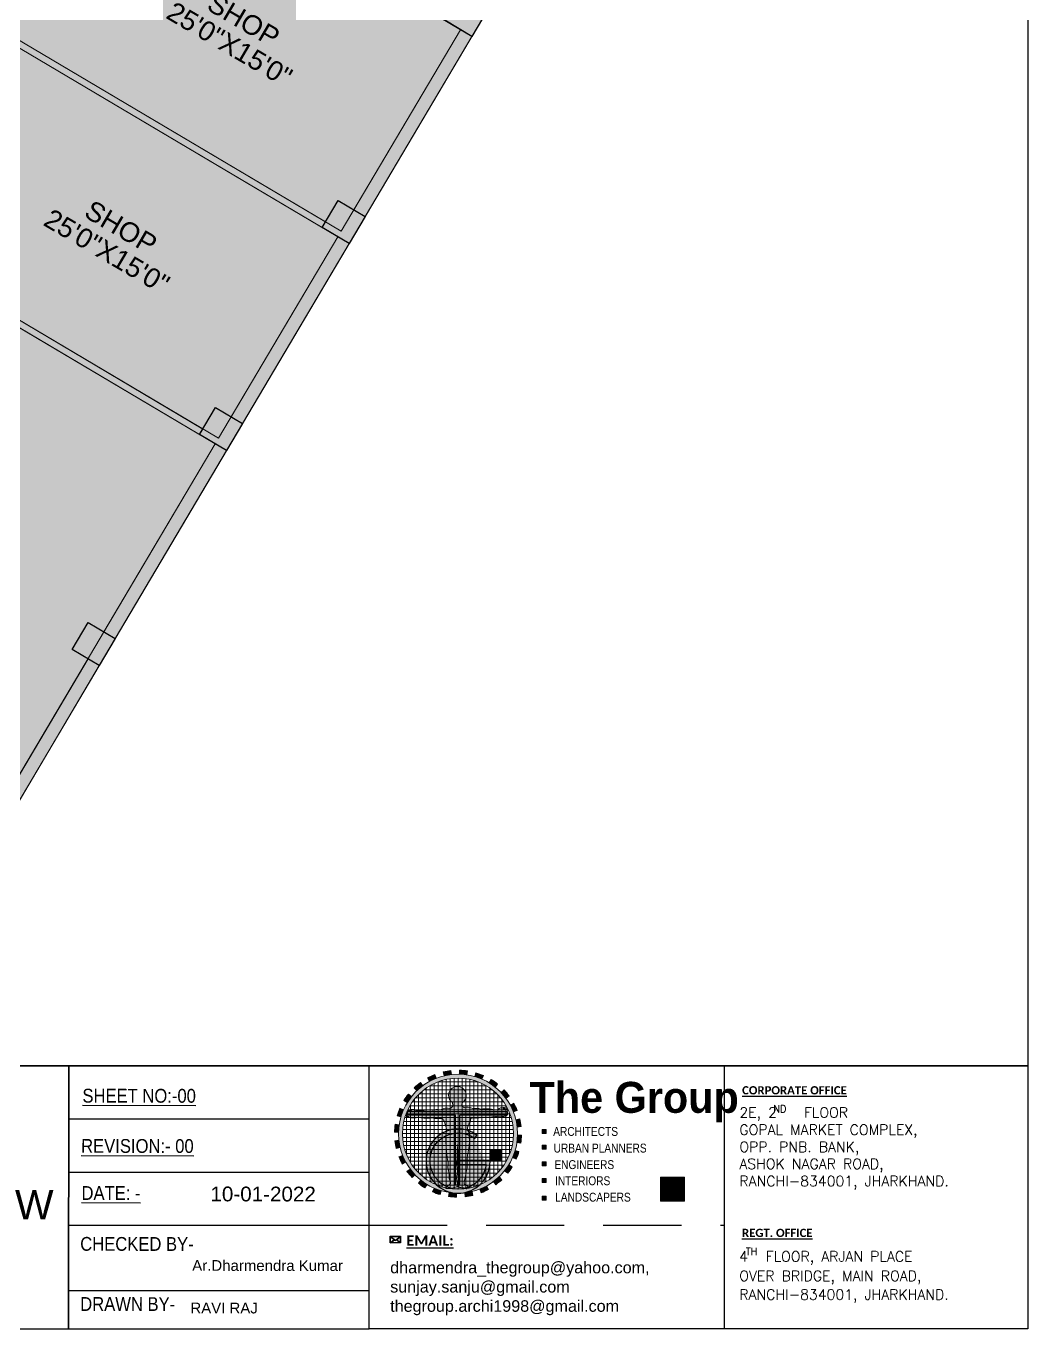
# Model space of a CAD drawing. Header units: inches. Extents: x -13956017 to 293115509, y -946740 to -305538.
# Drawn here: x 1201318 to 1202088, y -918230 to -917229 of the extents above; entities that cross this region are included whole.
import ezdxf
from ezdxf.enums import TextEntityAlignment as Align

# ---------------------------------------------------------------- set-up
doc = ezdxf.new("R2010")
doc.units = ezdxf.units.IN
doc.header["$LTSCALE"] = 6
doc.linetypes.add('DASHED', pattern=[0.75, 0.5, -0.25])
for name, color, linetype, lineweight in [('column', 240, 'Continuous', 25), ('floor hatch', 135, 'Continuous', 13), ('plan', 7, 'Continuous', 5), ('W', 250, 'Continuous', 5), ('wall', 7, 'Continuous', 30), ('wall high', 7, 'Continuous', 30)]:
    doc.layers.add(name, color=color, linetype=linetype, lineweight=lineweight)
doc.layers.add('S_text', color=7, linetype='Continuous')
doc.layers.add('WAL', color=7, linetype='Continuous')
doc.styles.add('ARI', font='arial.ttf')
doc.styles.add('IQ', font='ARIALN.TTF')
doc.styles.add('ROMANS', font='romans.shx')
doc.styles.add('style1', font='arial.ttf')
doc.styles.add('style2', font='eurr____.ttf')
doc.styles.add('style4', font='arial.ttf')

# ---------------------------------------------------------------- blocks, each defined once
blk = doc.blocks.new('gdsgdfgdf')
at = {"layer": 'WAL', "lineweight": 0}
h = blk.add_hatch(color=84, dxfattribs=at)
h.dxf.hatch_style = 1
h.paths.add_polyline_path([(471499.51, -182044.5), (471502.51, -182044.5), (471502.51, -182047.5), (471499.51, -182047.5)])
h = blk.add_hatch(color=1, dxfattribs=at)
h.dxf.hatch_style = 1
h.paths.add_polyline_path([(471502.51, -182044.5), (471505.51, -182044.5), (471505.51, -182047.5), (471502.51, -182047.5)])
h = blk.add_hatch(color=2, dxfattribs=at)
h.dxf.hatch_style = 1
h.paths.add_polyline_path([(471502.51, -182050.5), (471499.51, -182050.5), (471499.51, -182047.5), (471502.51, -182047.5)])
h = blk.add_hatch(color=5, dxfattribs=at)
h.dxf.hatch_style = 1
h.paths.add_polyline_path([(471505.51, -182047.5), (471502.51, -182047.5), (471502.51, -182050.5), (471505.51, -182050.5)])
at = {"layer": 'WAL', "color": 84, "lineweight": 0}
blk.add_lwpolyline([(471499.51, -182044.5), (471502.51, -182044.5), (471502.51, -182047.5), (471499.51, -182047.5)], close=True, dxfattribs=at)
at = {"layer": 'WAL', "color": 1, "lineweight": 0}
blk.add_lwpolyline([(471502.51, -182044.5), (471505.51, -182044.5), (471505.51, -182047.5), (471502.51, -182047.5)], close=True, dxfattribs=at)
at = {"layer": 'WAL', "color": 2, "lineweight": 0}
blk.add_lwpolyline([(471502.51, -182050.5), (471499.51, -182050.5), (471499.51, -182047.5), (471502.51, -182047.5)], close=True, dxfattribs=at)
at = {"layer": 'WAL', "color": 5, "lineweight": 0}
blk.add_lwpolyline([(471505.51, -182047.5), (471502.51, -182047.5), (471502.51, -182050.5), (471505.51, -182050.5)], close=True, dxfattribs=at)
blk = doc.blocks.new('dfdsfgdfgh')
at = {"lineweight": 30}
h = blk.add_hatch(color=253, dxfattribs=at)
h.dxf.hatch_style = 1
h.paths.add_polyline_path([(471581.95, -182072.42), (471582.58, -182072.34), (471583.04, -182072.34), (471584.01, -182072.4), (471584.82, -182072.41), (471585.31, -182072.31), (471586.18, -182072.29), (471586.49, -182072.23), (471587.02, -182072.15), (471587.28, -182072.06), (471587.46, -182071.81), (471587.65, -182069.99), (471587.7, -182069.69), (471587.7, -182069.24), (471587.63, -182069.13), (471587.51, -182069.07), (471587.13, -182069.07), (471586.8, -182069.14), (471586.23, -182069.18), (471586, -182069.13), (471586.02, -182068.86), (471586.36, -182068.78), (471586.4, -182068.75), (471586.44, -182068.69), (471586.44, -182068.6), (471586.41, -182068.53), (471586.33, -182068.49), (471586.21, -182068.48), (471586.05, -182068.48), (471585.92, -182068.5), (471585.21, -182068.51), (471584.72, -182068.54), (471584.47, -182068.66), (471584.19, -182068.84), (471583.84, -182069.09), (471583.59, -182069.34), (471583.36, -182069.39), (471583.13, -182069.39), (471582.76, -182069.4), (471582.12, -182069.4), (471581.32, -182069.31), (471580.78, -182069.21), (471579.93, -182069.03), (471579.25, -182068.96), (471578.43, -182068.96), (471577.74, -182069.01), (471577, -182069.07), (471576.16, -182069.08), (471575.37, -182068.91), (471574.71, -182068.83), (471574.06, -182068.83), (471573.29, -182068.93), (471573.02, -182069.01), (471572.81, -182068.86), (471571.84, -182068.55), (471570.69, -182068.29), (471569.93, -182068.3), (471569.55, -182068.44), (471569.08, -182068.5), (471568.72, -182068.41), (471569.04, -182068.26), (471568.55, -182068.15), (471568.11, -182067.95), (471568.01, -182067.75), (471567.95, -182067.46), (471567.88, -182066.97), (471567.94, -182066.8, 0.088601), (471568.19, -182066.29, 3.276365), (471563.91, -182066.32, 0.026419), (471563.97, -182066.48), (471564.1, -182067.49), (471563.98, -182067.84), (471563.83, -182068.12), (471563.59, -182068.35), (471563.26, -182068.57), (471563.34, -182068.67), (471563, -182068.77), (471562.49, -182068.85), (471561.99, -182068.76), (471561.4, -182068.65), (471560.72, -182068.74), (471560.18, -182068.82), (471559.56, -182069.09), (471559.01, -182069.42), (471558.42, -182069.39), (471557.66, -182069.31), (471556.75, -182069.31), (471556.12, -182069.4), (471555.57, -182069.56), (471555.07, -182069.61), (471554.4, -182069.5), (471553.68, -182069.39), (471553.04, -182069.39), (471552.59, -182069.49), (471552, -182069.62), (471551.24, -182069.79), (471550.83, -182069.83), (471550.09, -182069.83), (471549.4, -182069.83), (471548.26, -182069.85), (471548.03, -182069.67), (471547.82, -182069.43), (471547.63, -182069.33), (471547.4, -182069.27), (471546.9, -182069.27), (471546.15, -182069.27), (471545.97, -182069.24), (471545.89, -182069.25), (471545.84, -182069.29), (471545.82, -182069.33), (471545.82, -182069.37), (471545.86, -182069.46), (471546.1, -182069.64), (471546.15, -182069.67), (471546.17, -182069.75), (471546.03, -182069.77), (471545.96, -182069.76), (471545.55, -182069.74), (471544.73, -182069.81), (471544.44, -182069.94), (471544.25, -182070.21), (471544.18, -182070.48), (471544.28, -182072.27), (471544.49, -182072.33), (471545, -182072.43), (471545.15, -182072.58), (471545.21, -182072.72), (471545.3, -182072.79), (471545.52, -182072.86), (471545.84, -182072.86), (471546.92, -182072.94), (471547.27, -182072.89), (471547.7, -182072.84), (471548.1, -182072.84), (471548.95, -182072.77), (471550.17, -182072.88), (471551.51, -182072.99), (471552.33, -182073.08), (471553.03, -182073.11), (471553.64, -182073.07), (471554.19, -182073.03), (471554.69, -182072.97), (471555.02, -182072.97), (471556.24, -182073.24), (471556.86, -182073.26), (471558.09, -182073.24), (471558.16, -182073.18), (471558.59, -182073.15), (471559.27, -182073.2), (471559.66, -182073.35), (471559.92, -182073.61), (471560.19, -182074.23), (471560.4, -182074.57), (471560.77, -182075.78), (471561.05, -182076.45), (471561.36, -182077.76), (471561.37, -182078.83), (471561.08, -182080.42), (471560.97, -182081.8), (471560.98, -182083.39), (471561.13, -182085.38), (471561.49, -182088.81), (471561.7, -182091.04), (471562.05, -182091.83), (471562.05, -182092.45), (471561.98, -182093.19), (471561.95, -182094.39), (471562.15, -182095.76), (471562.27, -182096.6), (471562.39, -182097.58), (471562.47, -182098.27), (471562.53, -182098.88), (471562.53, -182099.14), (471562.66, -182099.64), (471562.84, -182100.38), (471562.98, -182101.02), (471562.98, -182101.53), (471562.89, -182101.61), (471562.7, -182101.69), (471561.9, -182102.41), (471561.58, -182102.76), (471561.42, -182102.84), (471561.19, -182102.89), (471561.07, -182102.97), (471560.99, -182103.08), (471560.96, -182103.18), (471560.96, -182103.29), (471561.05, -182103.4), (471561.21, -182103.47), (471561.44, -182103.51), (471561.81, -182103.51), (471562.31, -182103.59), (471562.64, -182103.51), (471563.14, -182103.51), (471563.51, -182103.37), (471564.95, -182103.15), (471565.2, -182102.92), (471565.48, -182102.85), (471565.83, -182102.76), (471566.07, -182102.66), (471566.16, -182102.52), (471566.16, -182102.14), (471566.07, -182101.69), (471565.91, -182100.97), (471565.81, -182099.99), (471565.71, -182099.22), (471565.71, -182098.57), (471565.94, -182097.27), (471566.07, -182095.98), (471565.97, -182094.51), (471565.73, -182093.57), (471565.69, -182092.86), (471565.69, -182092.17), (471565.8, -182091.39), (471565.88, -182090.74), (471565.94, -182090.08), (471565.94, -182089.53), (471565.88, -182088.07), (471565.89, -182087.06), (471566.06, -182085.92), (471566.18, -182085.1), (471566.34, -182083.43), (471566.29, -182084.04), (471566.23, -182084.77), (471566.18, -182085.1), (471566.34, -182086.28), (471566.45, -182087.19), (471566.67, -182088.33), (471566.73, -182089.29), (471566.7, -182089.91), (471566.66, -182090.54), (471566.63, -182091.1), (471566.65, -182091.72), (471566.73, -182092.39), (471566.79, -182093.02), (471566.74, -182094.04), (471566.59, -182095.11), (471566.5, -182096.56), (471566.53, -182097.26), (471566.69, -182098.3), (471566.85, -182099.57), (471566.78, -182100.39), (471566.72, -182101.44), (471566.71, -182102.2), (471566.68, -182102.31), (471566.62, -182102.42), (471566.61, -182102.7), (471566.7, -182102.87), (471567.06, -182103.06), (471567.48, -182103.11), (471568.76, -182103.25), (471569.08, -182103.49), (471569.42, -182103.56), (471569.58, -182103.56), (471569.76, -182103.63), (471569.96, -182103.64), (471570.13, -182103.56), (471570.33, -182103.42), (471570.61, -182103.31), (471570.88, -182103.09), (471570.96, -182102.94), (471570.9, -182102.75), (471570.57, -182102.63), (471570.45, -182102.58), (471570.39, -182102.4), (471570.31, -182102.27), (471569.9, -182102.19), (471569.61, -182102.02), (471569.13, -182101.69), (471568.97, -182101.45), (471568.94, -182101.07), (471569.03, -182100.69), (471569.28, -182099.4), (471569.49, -182098.34), (471569.71, -182097.19), (471570.03, -182095.78), (471570.19, -182094.61), (471570.27, -182091.79), (471570.29, -182090.31), (471570.47, -182089.09), (471570.65, -182087.85), (471571.07, -182085.13), (471571.29, -182083.01), (471571.16, -182080.79), (471571.1, -182079.81), (471570.77, -182078.89), (471570.46, -182078.04), (471570.35, -182077.47), (471570.51, -182076.46), (471570.91, -182076.17), (471571.18, -182075.11), (471571.55, -182074.84), (471571.67, -182073.88), (471571.73, -182073.47), (471571.87, -182073.21), (471572.13, -182073.03), (471572.55, -182072.96), (471572.89, -182072.96), (471573.9, -182072.89), (471574.28, -182072.89), (471575.29, -182072.89), (471575.73, -182072.77), (471576.13, -182072.81), (471576.74, -182072.79), (471577.23, -182072.78), (471577.49, -182072.75), (471577.88, -182072.82), (471578.3, -182072.82), (471578.66, -182072.77), (471579.08, -182072.82), (471579.46, -182072.82), (471579.89, -182072.78), (471580.32, -182072.69), (471580.6, -182072.63), (471580.93, -182072.55), (471581.27, -182072.54), (471581.62, -182072.54)])
at = {"layer": 'WAL', "lineweight": 20}
for points in [[(471563.97, -182066.48), (471564.08, -182067.33), (471564.08, -182067.56), (471563.98, -182067.84), (471563.83, -182068.12), (471563.59, -182068.35), (471563.26, -182068.57), (471563.34, -182068.67), (471563, -182068.77), (471562.49, -182068.85), (471561.99, -182068.76), (471561.4, -182068.65), (471560.72, -182068.74), (471560.18, -182068.82), (471559.56, -182069.09), (471559.16, -182069.33), (471558.93, -182069.42), (471558.42, -182069.39), (471557.66, -182069.31), (471556.75, -182069.31), (471556.12, -182069.4), (471555.57, -182069.56), (471555.07, -182069.61), (471554.4, -182069.5), (471553.68, -182069.39), (471553.04, -182069.39), (471552.59, -182069.49), (471552, -182069.62), (471551.36, -182069.77), (471551.16, -182069.8), (471550.83, -182069.83), (471550.09, -182069.83), (471549.4, -182069.83), (471548.4, -182069.85), (471548.21, -182069.82), (471548.03, -182069.67), (471547.82, -182069.43), (471547.63, -182069.33), (471547.4, -182069.27), (471546.9, -182069.27), (471546.15, -182069.27), (471545.97, -182069.24), (471545.89, -182069.25), (471545.84, -182069.29), (471545.82, -182069.33), (471545.82, -182069.37), (471545.86, -182069.46), (471545.97, -182069.55), (471546.1, -182069.64), (471546.15, -182069.67), (471546.16, -182069.7), (471546.15, -182069.73), (471546.13, -182069.75), (471546.09, -182069.76), (471546.03, -182069.77), (471545.96, -182069.76), (471545.55, -182069.74), (471544.73, -182069.81), (471544.44, -182069.94), (471544.25, -182070.21), (471544.18, -182070.48), (471544.28, -182072.27), (471544.49, -182072.33), (471544.81, -182072.39), (471545.01, -182072.44), (471545.15, -182072.58), (471545.21, -182072.72), (471545.3, -182072.79), (471545.52, -182072.86), (471545.84, -182072.86), (471546.92, -182072.94), (471547.27, -182072.89), (471547.7, -182072.84), (471548.1, -182072.84), (471548.95, -182072.77), (471550.17, -182072.88), (471551.51, -182072.99), (471552.33, -182073.08), (471553.03, -182073.11), (471553.64, -182073.07), (471554.19, -182073.03), (471554.69, -182072.97), (471555.02, -182072.97), (471556.24, -182073.24), (471556.86, -182073.26), (471558.09, -182073.24), (471558.16, -182073.18), (471558.59, -182073.15), (471559.27, -182073.2), (471559.66, -182073.35), (471559.92, -182073.61), (471560.19, -182074.23), (471560.4, -182074.57), (471560.77, -182075.78), (471561.05, -182076.45), (471561.36, -182077.76)], [(471561.36, -182078.89), (471561.36, -182077.76), (471561.37, -182078.83), (471561.08, -182080.42), (471560.97, -182081.8), (471560.98, -182083.39), (471561.13, -182085.38), (471561.49, -182088.81), (471561.7, -182091.04), (471562.05, -182091.83), (471562.05, -182092.45), (471561.98, -182093.19), (471561.95, -182094.39), (471562.15, -182095.76), (471562.27, -182096.6), (471562.39, -182097.58), (471562.47, -182098.27), (471562.53, -182098.88), (471562.53, -182099.14), (471562.66, -182099.64), (471562.84, -182100.38), (471562.98, -182101.02), (471562.98, -182101.32), (471562.96, -182101.55), (471562.89, -182101.61), (471562.7, -182101.69), (471561.9, -182102.41), (471561.58, -182102.76), (471561.42, -182102.84), (471561.19, -182102.89), (471561.07, -182102.97), (471560.99, -182103.08), (471560.96, -182103.18), (471560.96, -182103.29), (471561.05, -182103.4), (471561.21, -182103.47), (471561.44, -182103.51), (471561.81, -182103.51), (471562.31, -182103.59), (471562.64, -182103.51), (471563.14, -182103.51), (471563.51, -182103.37), (471564.95, -182103.15), (471565.2, -182102.92), (471565.48, -182102.85), (471565.83, -182102.76), (471566.07, -182102.66), (471566.16, -182102.52), (471566.16, -182102.14), (471566.07, -182101.69), (471565.91, -182100.97), (471565.81, -182099.99), (471565.71, -182099.22), (471565.71, -182098.57), (471565.94, -182097.27), (471566.07, -182095.98), (471565.97, -182094.51), (471565.73, -182093.57), (471565.69, -182092.86), (471565.69, -182092.17), (471565.8, -182091.39), (471565.88, -182090.74), (471565.94, -182090.08), (471565.94, -182089.53), (471565.88, -182088.07), (471565.89, -182087.06), (471566.06, -182085.92), (471566.23, -182084.77), (471566.29, -182084.04), (471566.34, -182083.43), (471566.18, -182085.1), (471566.34, -182086.28), (471566.45, -182087.19), (471566.67, -182088.33), (471566.73, -182089.29), (471566.7, -182089.91), (471566.66, -182090.54), (471566.63, -182091.1), (471566.65, -182091.72), (471566.73, -182092.39), (471566.79, -182093.02), (471566.74, -182094.04), (471566.59, -182095.11), (471566.5, -182096.56), (471566.53, -182097.26), (471566.69, -182098.3), (471566.85, -182099.57), (471566.78, -182100.39), (471566.72, -182101.44), (471566.71, -182102.03), (471566.7, -182102.22), (471566.68, -182102.31), (471566.62, -182102.42), (471566.61, -182102.7), (471566.7, -182102.87), (471567.06, -182103.06), (471567.48, -182103.11), (471568.76, -182103.25), (471569.08, -182103.49), (471569.42, -182103.56), (471569.58, -182103.56), (471569.76, -182103.63), (471569.96, -182103.64), (471570.13, -182103.56), (471570.33, -182103.42), (471570.61, -182103.31), (471570.88, -182103.09), (471570.96, -182102.94), (471570.9, -182102.75), (471570.57, -182102.63), (471570.45, -182102.58), (471570.39, -182102.4), (471570.31, -182102.27), (471569.9, -182102.19), (471569.61, -182102.02), (471569.13, -182101.69), (471568.97, -182101.45), (471568.94, -182101.07), (471569.03, -182100.69), (471569.28, -182099.4), (471569.49, -182098.34), (471569.71, -182097.19), (471570.03, -182095.78), (471570.19, -182094.61), (471570.27, -182091.79), (471570.29, -182090.31), (471570.47, -182089.09), (471570.65, -182087.85), (471571.07, -182085.13), (471571.29, -182083.01), (471571.16, -182080.79), (471571.1, -182079.81), (471570.77, -182078.89), (471570.46, -182078.04), (471570.35, -182077.47), (471570.51, -182076.46), (471570.91, -182076.17), (471571.18, -182075.11), (471571.55, -182074.84), (471571.67, -182073.88), (471571.73, -182073.47), (471571.87, -182073.21), (471572.01, -182073.11), (471572.21, -182073.01), (471572.55, -182072.96), (471572.89, -182072.96), (471573.9, -182072.89), (471574.28, -182072.89), (471575.29, -182072.89), (471575.73, -182072.77), (471576.13, -182072.81), (471576.74, -182072.79), (471577.23, -182072.78), (471577.49, -182072.75), (471577.88, -182072.82), (471578.3, -182072.82), (471578.66, -182072.77), (471579.08, -182072.82), (471579.46, -182072.82), (471579.89, -182072.78), (471580.32, -182072.69), (471580.6, -182072.63), (471580.93, -182072.55), (471581.27, -182072.54), (471581.62, -182072.54), (471581.95, -182072.42), (471582.58, -182072.34), (471583.04, -182072.34), (471584.01, -182072.4), (471584.82, -182072.41), (471585.31, -182072.31), (471586.18, -182072.29), (471586.49, -182072.23), (471587.02, -182072.15), (471587.28, -182072.06), (471587.46, -182071.81), (471587.65, -182069.99), (471587.7, -182069.69), (471587.7, -182069.24), (471587.63, -182069.13), (471587.51, -182069.07), (471587.34, -182069.07), (471587.13, -182069.07), (471586.8, -182069.14), (471586.44, -182069.16), (471586.16, -182069.16), (471586.03, -182069.13), (471586.01, -182069.07), (471586.01, -182068.99), (471586.04, -182068.93), (471586.1, -182068.84), (471586.19, -182068.82), (471586.34, -182068.79), (471586.4, -182068.75), (471586.44, -182068.69), (471586.44, -182068.6), (471586.41, -182068.53), (471586.33, -182068.49), (471586.21, -182068.48), (471586.05, -182068.48), (471585.92, -182068.5), (471585.21, -182068.51), (471584.72, -182068.54), (471584.47, -182068.66), (471584.19, -182068.84), (471583.84, -182069.09), (471583.65, -182069.28), (471583.53, -182069.35), (471583.36, -182069.39), (471583.13, -182069.39), (471582.76, -182069.4), (471582.12, -182069.4), (471581.32, -182069.31), (471580.78, -182069.21), (471579.93, -182069.03), (471579.25, -182068.96), (471578.43, -182068.96), (471577.74, -182069.01), (471577, -182069.07), (471576.16, -182069.08), (471575.37, -182068.91), (471574.71, -182068.83), (471574.06, -182068.83), (471573.29, -182068.93), (471573.12, -182068.98), (471572.94, -182068.96), (471572.81, -182068.86), (471571.84, -182068.55), (471570.69, -182068.29), (471569.93, -182068.3), (471569.55, -182068.44), (471569.08, -182068.5), (471568.72, -182068.41), (471569.04, -182068.26), (471568.55, -182068.15), (471568.11, -182067.95), (471568.01, -182067.75), (471567.95, -182067.46), (471567.9, -182067.12), (471567.89, -182066.93), (471567.94, -182066.8)]]:
    blk.add_lwpolyline(points, dxfattribs=at)
for centre, radius, start, end in [((471566.03, -182063.12), 3.84, 304.2682, 236.376), ((471565.45, -182065.83), 1.62, 197.6642, 203.7176), ((471566.64, -182065.83), 1.62, 322.9765, 343.2294), ((471566.64, -182065.83), 1.62, 0, 1.388)]:
    blk.add_arc(centre, radius, start, end, dxfattribs=at)
blk = doc.blocks.new('SGFDSFHG')
at = {"layer": 'WAL', "lineweight": 30}
h = blk.add_hatch(color=7, dxfattribs=at)
h.dxf.hatch_style = 1
edge = h.paths.add_edge_path()
edge.add_line((471450.7, -182084.99), (471442.25, -182084.99))
edge.add_line((471442.25, -182084.99), (471442.25, -182086.01))
edge.add_line((471442.25, -182086.01), (471449.63, -182086.01))
edge.add_arc((471442.61, -182085.14), 7.08, 53.8029, 352.976, ccw=False)
edge.add_line((471446.79, -182079.43), (471447.35, -182078.58))
edge.add_arc((471442.61, -182085.14), 8.1, 54.1693, 361.0709)
at = {"layer": 'WAL', "color": 0, "lineweight": 30}
blk.add_lwpolyline([(471450.7, -182084.99), (471442.25, -182084.99), (471442.25, -182086.01), (471449.63, -182086.01, -3.678902), (471446.79, -182079.43), (471447.35, -182078.58, 4.238691)], format="xyb", close=True, dxfattribs=at)
blk = doc.blocks.new('SDSDFSD')
at = {"layer": 'WAL', "lineweight": 0}
h = blk.add_hatch(color=253, dxfattribs=at)
h.dxf.hatch_style = 1
edge = h.paths.add_edge_path()
edge.add_arc((171610.51, -83517.17), 22.56, 0, 360)
edge = h.paths.add_edge_path(flags=17)
edge.add_arc((171610.51, -83517.17), 21.06, 0, 360)
h = blk.add_hatch(color=253, dxfattribs=at)
h.dxf.hatch_style = 1
h.paths.add_polyline_path([(171601.72, -83494.77, 0.031281), (171598.99, -83496.04), (171599.71, -83497.36, -0.031281), (171602.27, -83496.17)])
h = blk.add_hatch(color=253, dxfattribs=at)
h.dxf.hatch_style = 1
h.paths.add_polyline_path([(171607.82, -83493.26, 0.031281), (171604.86, -83493.78), (171605.21, -83495.24, -0.031281), (171607.99, -83494.75)])
h = blk.add_hatch(color=253, dxfattribs=at)
h.dxf.hatch_style = 1
h.paths.add_polyline_path([(171614.1, -83493.38, 0.031281), (171611.1, -83493.12), (171611.06, -83494.62, -0.031281), (171613.87, -83494.87)])
h = blk.add_hatch(color=253, dxfattribs=at)
h.dxf.hatch_style = 1
h.paths.add_polyline_path([(171620.13, -83495.12, 0.031281), (171617.31, -83494.09), (171616.88, -83495.53, -0.031281), (171619.53, -83496.5)])
h = blk.add_hatch(color=253, dxfattribs=at)
h.dxf.hatch_style = 1
h.paths.add_polyline_path([(171596.22, -83497.81, 0.031281), (171593.92, -83499.74), (171594.95, -83500.83, -0.031281), (171597.11, -83499.02)])
h = blk.add_hatch(color=253, dxfattribs=at)
h.dxf.hatch_style = 1
h.paths.add_polyline_path([(171625.51, -83498.36, 0.031281), (171623.05, -83496.64), (171622.27, -83497.92, -0.031281), (171624.58, -83499.54)])
h = blk.add_hatch(color=253, dxfattribs=at)
h.dxf.hatch_style = 1
h.paths.add_polyline_path([(171629.87, -83502.89, 0.031281), (171627.94, -83500.58), (171626.85, -83501.62, -0.031281), (171628.66, -83503.78)])
h = blk.add_hatch(color=253, dxfattribs=at)
h.dxf.hatch_style = 1
h.paths.add_polyline_path([(171591.7, -83502.17, 0.031281), (171589.97, -83504.63), (171591.25, -83505.41, -0.031281), (171592.87, -83503.1)])
h = blk.add_hatch(color=253, dxfattribs=at)
h.dxf.hatch_style = 1
h.paths.add_polyline_path([(171632.91, -83508.39, 0.031281), (171631.64, -83505.66), (171630.32, -83506.38, -0.031281), (171631.51, -83508.94)])
h = blk.add_hatch(color=253, dxfattribs=at)
h.dxf.hatch_style = 1
h.paths.add_polyline_path([(171588.45, -83507.55, 0.031281), (171587.42, -83510.37), (171588.87, -83510.8, -0.031281), (171589.83, -83508.15)])
at = {"layer": 'WAL', "lineweight": 30}
h = blk.add_hatch(color=1, dxfattribs=at)
h.dxf.hatch_style = 1
h.paths.add_polyline_path([(171629.18, -83508.72), (171591.4, -83508.72), (171591.4, -83510.22), (171608.04, -83512.22), (171609.54, -83538.44), (171611.05, -83538.44), (171612.55, -83512.22), (171629.19, -83510.22)])
at = {"layer": 'WAL', "lineweight": 0}
h = blk.add_hatch(color=253, dxfattribs=at)
h.dxf.hatch_style = 1
h.paths.add_polyline_path([(171586.71, -83513.58, 0.031281), (171586.45, -83516.58), (171587.95, -83516.62, -0.031281), (171588.2, -83513.81)])
h = blk.add_hatch(color=253, dxfattribs=at)
h.dxf.hatch_style = 1
h.paths.add_polyline_path([(171634.42, -83514.48, 0.031281), (171633.9, -83511.52), (171632.44, -83511.87, -0.031281), (171632.93, -83514.65)])
h = blk.add_hatch(color=253, dxfattribs=at)
h.dxf.hatch_style = 1
h.paths.add_polyline_path([(171586.59, -83519.86, 0.031281), (171587.12, -83522.82), (171588.58, -83522.47, -0.031281), (171588.09, -83519.69)])
h = blk.add_hatch(color=253, dxfattribs=at)
h.dxf.hatch_style = 1
h.paths.add_polyline_path([(171634.3, -83520.76, 0.031281), (171634.56, -83517.77), (171633.06, -83517.73, -0.031281), (171632.81, -83520.54)])
h = blk.add_hatch(color=253, dxfattribs=at)
h.dxf.hatch_style = 1
h.paths.add_polyline_path([(171588.1, -83525.96, 0.031281), (171589.38, -83528.69), (171590.7, -83527.97, -0.031281), (171589.5, -83525.41)])
h = blk.add_hatch(color=253, dxfattribs=at)
h.dxf.hatch_style = 1
h.paths.add_polyline_path([(171632.56, -83526.8, 0.031281), (171633.59, -83523.97), (171632.15, -83523.55, -0.031281), (171631.18, -83526.2)])
h = blk.add_hatch(color=253, dxfattribs=at)
h.dxf.hatch_style = 1
h.paths.add_polyline_path([(171629.32, -83532.18, 0.031281), (171631.04, -83529.72), (171629.76, -83528.93, -0.031281), (171628.14, -83531.24)])
h = blk.add_hatch(color=253, dxfattribs=at)
h.dxf.hatch_style = 1
h.paths.add_polyline_path([(171591.14, -83531.46, 0.031281), (171593.08, -83533.76), (171594.17, -83532.73, -0.031281), (171592.35, -83530.57)])
h = blk.add_hatch(color=253, dxfattribs=at)
h.dxf.hatch_style = 1
h.paths.add_polyline_path([(171595.5, -83535.98, 0.031281), (171597.96, -83537.71), (171598.75, -83536.43, -0.031281), (171596.44, -83534.81)])
h = blk.add_hatch(color=253, dxfattribs=at)
h.dxf.hatch_style = 1
h.paths.add_polyline_path([(171624.79, -83536.54, 0.031281), (171627.1, -83534.6), (171626.06, -83533.52, -0.031281), (171623.9, -83535.33)])
h = blk.add_hatch(color=253, dxfattribs=at)
h.dxf.hatch_style = 1
h.paths.add_polyline_path([(171600.88, -83539.23, 0.031281), (171603.71, -83540.26), (171604.13, -83538.81, -0.031281), (171601.48, -83537.85)])
h = blk.add_hatch(color=253, dxfattribs=at)
h.dxf.hatch_style = 1
h.paths.add_polyline_path([(171606.92, -83540.97, 0.031281), (171609.91, -83541.23), (171609.95, -83539.73, -0.031281), (171607.14, -83539.48)])
h = blk.add_hatch(color=253, dxfattribs=at)
h.dxf.hatch_style = 1
h.paths.add_polyline_path([(171613.2, -83541.09, 0.031281), (171616.16, -83540.56), (171615.81, -83539.1, -0.031281), (171613.03, -83539.59)])
h = blk.add_hatch(color=253, dxfattribs=at)
h.dxf.hatch_style = 1
h.paths.add_polyline_path([(171619.29, -83539.58, 0.031281), (171622.02, -83538.3), (171621.3, -83536.98, -0.031281), (171618.74, -83538.18)])
at = {"layer": 'WAL', "color": 18, "lineweight": 0}
for p, q in [((171601.72, -83494.77), (171602.27, -83496.17)), ((171604.86, -83493.78), (171605.21, -83495.24)), ((171607.82, -83493.26), (171607.99, -83494.75)), ((171611.1, -83493.12), (171611.06, -83494.62)), ((171614.1, -83493.38), (171613.87, -83494.87)), ((171617.31, -83494.09), (171616.88, -83495.53)), ((171620.13, -83495.12), (171619.53, -83496.5)), ((171593.92, -83499.74), (171594.95, -83500.83)), ((171596.22, -83497.81), (171597.11, -83499.02)), ((171598.99, -83496.04), (171599.71, -83497.36)), ((171623.05, -83496.64), (171622.27, -83497.92)), ((171625.51, -83498.36), (171624.58, -83499.54)), ((171627.94, -83500.58), (171626.85, -83501.62)), ((171589.97, -83504.63), (171591.25, -83505.41)), ((171591.7, -83502.17), (171592.87, -83503.1)), ((171629.87, -83502.89), (171628.66, -83503.78)), ((171631.64, -83505.66), (171630.32, -83506.38)), ((171587.42, -83510.37), (171588.87, -83510.8)), ((171588.45, -83507.55), (171589.83, -83508.15)), ((171632.91, -83508.39), (171631.51, -83508.94)), ((171586.71, -83513.58), (171588.2, -83513.81)), ((171633.9, -83511.52), (171632.44, -83511.87)), ((171634.42, -83514.48), (171632.93, -83514.65)), ((171586.45, -83516.58), (171587.95, -83516.62)), ((171586.59, -83519.86), (171588.09, -83519.69)), ((171634.3, -83520.76), (171632.81, -83520.54)), ((171634.56, -83517.77), (171633.06, -83517.73)), ((171587.12, -83522.82), (171588.58, -83522.47)), ((171588.1, -83525.96), (171589.5, -83525.41)), ((171633.59, -83523.97), (171632.15, -83523.55)), ((171589.38, -83528.69), (171590.7, -83527.97)), ((171631.04, -83529.72), (171629.76, -83528.93)), ((171632.56, -83526.8), (171631.18, -83526.2)), ((171591.14, -83531.46), (171592.35, -83530.57)), ((171593.08, -83533.76), (171594.17, -83532.73)), ((171595.5, -83535.98), (171596.44, -83534.81)), ((171624.79, -83536.54), (171623.9, -83535.33)), ((171627.1, -83534.6), (171626.06, -83533.52)), ((171629.32, -83532.18), (171628.14, -83531.24)), ((171597.96, -83537.71), (171598.75, -83536.43)), ((171600.88, -83539.23), (171601.48, -83537.85)), ((171603.71, -83540.26), (171604.13, -83538.81)), ((171606.92, -83540.97), (171607.14, -83539.48)), ((171609.91, -83541.23), (171609.95, -83539.73)), ((171613.2, -83541.09), (171613.03, -83539.59)), ((171616.16, -83540.56), (171615.81, -83539.1)), ((171619.29, -83539.58), (171618.74, -83538.18)), ((171622.02, -83538.3), (171621.3, -83536.98))]:
    blk.add_line(p, q, dxfattribs=at)
at = {"layer": 'WAL', "color": 151, "lineweight": 20}
for p, q in [((171623.45, -83500.57), (171597.56, -83500.57)), ((171598.48, -83499.89), (171598.48, -83534.45)), ((171621.25, -83499.06), (171599.77, -83499.06)), ((171599.98, -83498.94), (171599.98, -83535.41)), ((171601.48, -83498.15), (171601.48, -83536.2)), ((171618.16, -83497.56), (171602.85, -83497.56)), ((171602.99, -83497.51), (171602.99, -83536.84)), ((171604.49, -83496.99), (171604.49, -83537.35)), ((171606, -83496.61), (171606, -83537.74)), ((171607.5, -83496.33), (171607.5, -83538.01)), ((171609, -83496.17), (171609, -83538.18)), ((171610.51, -83496.12), (171610.51, -83538.23)), ((171612.01, -83496.17), (171612.01, -83538.18)), ((171613.52, -83496.33), (171613.52, -83538.01)), ((171615.02, -83496.61), (171615.02, -83537.74)), ((171616.52, -83496.99), (171616.52, -83537.35)), ((171618.03, -83497.51), (171618.03, -83536.84)), ((171619.53, -83498.15), (171619.53, -83536.2)), ((171621.04, -83498.94), (171621.04, -83535.41)), ((171622.54, -83499.89), (171622.54, -83534.45)), ((171627.74, -83505.08), (171593.27, -83505.08)), ((171593.96, -83504.15), (171593.96, -83530.2)), ((171626.58, -83503.57), (171594.43, -83503.57)), ((171595.47, -83502.44), (171595.47, -83531.91)), ((171625.18, -83502.07), (171595.84, -83502.07)), ((171596.97, -83501.04), (171596.97, -83533.3)), ((171624.04, -83501.04), (171624.04, -83533.3)), ((171625.55, -83502.44), (171625.55, -83531.91)), ((171627.05, -83504.15), (171627.05, -83530.2)), ((171630.15, -83509.59), (171590.86, -83509.59)), ((171590.96, -83509.36), (171590.96, -83524.99)), ((171629.5, -83508.09), (171591.51, -83508.09)), ((171628.71, -83506.58), (171592.31, -83506.58)), ((171592.46, -83506.33), (171592.46, -83528.02)), ((171628.56, -83506.33), (171628.56, -83528.02)), ((171628.56, -83506.33), (171628.56, -83528.02)), ((171630.06, -83509.36), (171630.06, -83524.99)), ((171631.5, -83515.61), (171589.51, -83515.61)), ((171631.34, -83514.1), (171589.68, -83514.1)), ((171631.06, -83512.6), (171589.95, -83512.6)), ((171630.67, -83511.09), (171590.35, -83511.09)), ((171631.56, -83517.11), (171589.45, -83517.11)), ((171631.51, -83518.61), (171589.5, -83518.61)), ((171631.36, -83520.12), (171589.66, -83520.12)), ((171631.09, -83521.62), (171589.93, -83521.62)), ((171630.7, -83523.13), (171590.31, -83523.13)), ((171630.2, -83524.63), (171590.82, -83524.63)), ((171629.56, -83526.13), (171591.45, -83526.13)), ((171628.78, -83527.64), (171592.24, -83527.64)), ((171627.83, -83529.14), (171593.18, -83529.14)), ((171626.69, -83530.65), (171594.33, -83530.65)), ((171625.31, -83532.15), (171595.71, -83532.15)), ((171623.61, -83533.65), (171597.4, -83533.65)), ((171621.46, -83535.16), (171599.56, -83535.16)), ((171618.48, -83536.66), (171602.54, -83536.66))]:
    blk.add_line(p, q, dxfattribs=at)
at = {"layer": 'WAL', "color": 0, "lineweight": 0}
for points in [[(171601.72, -83494.77, 0.031281), (171598.99, -83496.04, 0.031281)], [(171607.82, -83493.26, 0.031281), (171604.86, -83493.78, 0.031281)], [(171614.1, -83493.38, 0.031281), (171611.1, -83493.12, 0.031281)], [(171620.13, -83495.12, 0.031281), (171617.31, -83494.09, 0.031281)], [(171596.22, -83497.81, 0.031281), (171593.92, -83499.74, 0.031281)], [(171625.51, -83498.36, 0.031281), (171623.05, -83496.64, 0.031281)], [(171629.87, -83502.89, 0.031281), (171627.94, -83500.58, 0.031281)], [(171591.7, -83502.17, 0.031281), (171589.97, -83504.63, 0.031281)], [(171632.91, -83508.39, 0.031281), (171631.64, -83505.66, 0.031281)], [(171588.45, -83507.55, 0.031281), (171587.42, -83510.37, 0.031281)], [(171586.71, -83513.58, 0.031281), (171586.45, -83516.58, 0.031281)], [(171634.42, -83514.48, 0.031281), (171633.9, -83511.52, 0.031281)], [(171586.59, -83519.86, 0.031281), (171587.12, -83522.82, 0.031281)], [(171634.3, -83520.76, 0.031281), (171634.56, -83517.77, 0.031281)], [(171632.56, -83526.8, 0.031281), (171633.59, -83523.97, 0.031281)], [(171588.1, -83525.96, 0.031281), (171589.38, -83528.69, 0.031281)], [(171629.32, -83532.18, 0.031281), (171631.04, -83529.72, 0.031281)], [(171591.14, -83531.46, 0.031281), (171593.08, -83533.76, 0.031281)], [(171624.79, -83536.54, 0.031281), (171627.1, -83534.6, 0.031281)], [(171595.5, -83535.98, 0.031281), (171597.96, -83537.71, 0.031281)], [(171600.88, -83539.23, 0.031281), (171603.71, -83540.26, 0.031281)], [(171619.29, -83539.58, 0.031281), (171622.02, -83538.3, 0.031281)], [(171606.92, -83540.97, 0.031281), (171609.91, -83541.23, 0.031281)], [(171613.2, -83541.09, 0.031281), (171616.16, -83540.56, 0.031281)]]:
    blk.add_lwpolyline(points, format="xyb", dxfattribs=at)
at = {"layer": 'WAL', "color": 1, "lineweight": 30}
blk.add_lwpolyline([(171629.19, -83508.77), (171629.19, -83510.22), (171611.05, -83510.22), (171611.05, -83536.7), (171609.54, -83536.7), (171609.54, -83510.22), (171591.4, -83510.22), (171591.4, -83508.72), (171629.19, -83508.72)], dxfattribs=at)
at = {"layer": 'WAL', "color": 18, "lineweight": 0}
for radius in [22.56, 21.06]:
    blk.add_circle((171610.51, -83517.17), radius, dxfattribs=at)
at = {"layer": 'WAL', "color": 253, "lineweight": 0}
blk.add_circle((171610.51, -83517.17), 21.06, dxfattribs=at)
at = {"layer": 'WAL', "color": 1, "lineweight": 30}
for name, p, xscale, yscale, zscale in [('dfdsfgdfgh', (-240738.65, 75697.85), 0.8744245586757394, 0.8744245586757394, 0.8744245586757394), ('gdsgdfgdf', (-182944.67, 53374.18), 0.7519991044683003, 0.7519991044683003, 0.7519991044683003)]:
    blk.add_blockref(name, p, dxfattribs=dict(at, xscale=xscale, yscale=yscale, zscale=zscale))
at = {"layer": 'WAL', "lineweight": 30, "xscale": 1.503998208936601, "yscale": 1.503998208936601, "zscale": 1.503998208936601}
blk.add_blockref('SGFDSFHG', (-537438.29, 190328.17), dxfattribs=at)

msp = doc.modelspace()

# ---------------------------------------------------------------- hatches: boundary and pattern name
at = {"layer": 'column', "ltscale": 10}
h = msp.add_hatch(color=256, dxfattribs=at)
h.dxf.hatch_style = 1
h.paths.add_polyline_path([(1201652.2, -917204.1), (1201672.9, -917216.3), (1201660.6, -917237), (1201640, -917224.7)])
h = msp.add_hatch(color=256, dxfattribs=at)
h.dxf.hatch_style = 1
h.paths.add_polyline_path([(1201557.9, -917363.3), (1201578.6, -917375.5), (1201566.3, -917396.1), (1201545.7, -917383.9)])
h = msp.add_hatch(color=256, dxfattribs=at)
h.dxf.hatch_style = 1
h.paths.add_polyline_path([(1201463.6, -917522.4), (1201484.3, -917534.6), (1201472, -917555.3), (1201451.4, -917543.1)])
h = msp.add_hatch(color=256, dxfattribs=at)
h.dxf.hatch_style = 1
h.paths.add_polyline_path([(1201365.8, -917687.6), (1201386.4, -917699.8), (1201374.2, -917720.5), (1201353.5, -917708.2)])
at = {"layer": 'floor hatch', "ltscale": 5}
h = msp.add_hatch(dxfattribs=at)
h.set_pattern_fill('NET', color=9, scale=200, angle=90)
h.set_pattern_definition([(90, (225125.15, -30674.7), (-635, 4e-14), []), (180, (225125.15, -30674.7), (-8e-14, -635), [])])
edge = h.paths.add_edge_path(flags=16)
edge.add_line((1200453, -916521.9), (1201015.6, -916253.1))
edge.add_line((1201015.6, -916253.1), (1201003.7, -916330.2))
edge.add_arc((1201050.7, -916328.3), 47, 182.2342, 321.8069)
edge.add_line((1201087.6, -916357.4), (1201088.1, -916358.7))
edge.add_arc((1201131.5, -916340.8), 47, 202.3696, 340.2797)
edge.add_line((1201175.7, -916356.6), (1201187.6, -916279.6))
edge.add_line((1201187.6, -916279.6), (1201481.8, -916608.9))
edge.add_line((1201481.8, -916608.9), (1201160.1, -917151.9))
edge.add_line((1201160.1, -917151.9), (1201089.1, -917109.9))
edge.add_line((1201089.1, -917109.9), (1200725.7, -917037.8))
edge.add_line((1200725.7, -917037.8), (1200642.4, -917066.3))
edge.add_line((1200642.4, -917066.3), (1200639.6, -917067.3))
edge.add_line((1200639.6, -917067.3), (1200453, -916521.9))
h.paths.add_polyline_path([(1200277.3, -916499.5), (1201060, -916125.5), (1201177.8, -916020.4), (1201238, -916087.9), (1201186.6, -916133.9), (1201644.2, -916646.7), (1201015.1, -917708.5), (1200979.9, -917701.7), (1200751.4, -917657.4), (1200667.9, -917641.3)])
at = {"layer": 'W', "ltscale": 10}
h = msp.add_hatch(color=256, dxfattribs=at)
h.dxf.hatch_style = 1
h.paths.add_polyline_path([(1200325.7, -915994.2), (1200529.6, -915896.8), (1200533.9, -915905.8), (1200330, -916003.2)])
h.paths.add_polyline_path([(1200551.2, -915886.4), (1200755.2, -915789), (1200759.5, -915798), (1200555.5, -915895.5)])
h.paths.add_polyline_path([(1200776.8, -915778.7), (1200980.7, -915681.2), (1200985, -915690.3), (1200876.8, -915742), (1201057.7, -916120.8), (1201125.2, -916060.6), (1201128.5, -916064.3), (1201060, -916125.5), (1201043.9, -916133.2), (1201041.7, -916128.7), (1201053.3, -916123.1), (1200872.3, -915744.2), (1200781.1, -915787.7)])
h.paths.add_polyline_path([(1201002.4, -915670.9), (1201116.2, -915616.5), (1201120.5, -915625.6), (1201006.7, -915679.9)])
h.paths.add_polyline_path([(1201137.8, -915606.2), (1201245.8, -915727.2), (1201238.3, -915733.8), (1201145.1, -915629.3), (1201148.2, -915627.8)])
h.paths.add_polyline_path([(1201140.2, -915840.2), (1201237.2, -915753.6), (1201243.9, -915761.1), (1201146.9, -915847.6)])
h.paths.add_polyline_path([(1201254.3, -915751.7), (1201261.8, -915745.1), (1201421.6, -915924.1), (1201414.1, -915930.8)])
h.paths.add_polyline_path([(1201204.5, -916117.9), (1201238, -916087.9), (1201232.6, -916081.9), (1201240.1, -916075.2), (1201244.6, -916080.2), (1201403.7, -915940.1), (1201410.3, -915947.6), (1201211.1, -916125.4)])
h.paths.add_polyline_path([(1201556, -916089.7), (1201563.4, -916083), (1201437.6, -915942), (1201430.1, -915948.7)])
h.paths.add_polyline_path([(1201359, -916291), (1201558.2, -916113.2), (1201561.5, -916116.9), (1201362.3, -916294.7)])
h.paths.add_polyline_path([(1201571.9, -916107.6), (1201579.4, -916101), (1201714.6, -916252.4), (1201707.1, -916259.1)])
h.paths.add_polyline_path([(1201510.1, -916460.3), (1201709.3, -916282.6), (1201712.6, -916286.3), (1201513.4, -916464.1)])
h.paths.add_polyline_path([(1201495.5, -916480.1), (1201499.3, -916476.7), (1201517.9, -916497.6), (1201514.1, -916500.9)])
h.paths.add_polyline_path([(1201473.6, -916455.5), (1201477.3, -916452.1), (1201483.3, -916458.8), (1201479.5, -916462.2)])
h.paths.add_polyline_path([(1201344.4, -916310.7), (1201348.1, -916307.4), (1201366.7, -916328.2), (1201363, -916331.6)])
h.paths.add_polyline_path([(1201322.4, -916286.1), (1201326.2, -916282.8), (1201332.1, -916289.5), (1201328.4, -916292.8)])
h.paths.add_polyline_path([(1201723.1, -916277), (1201730.5, -916270.3), (1201865.7, -916421.8), (1201858.3, -916428.4)])
h.paths.add_polyline_path([(1201661.3, -916629.7), (1201860.5, -916451.9), (1201863.8, -916455.7), (1201664.6, -916633.4)])
h.paths.add_polyline_path([(1201828.8, -916536.9), (1201833.9, -916528.3), (1201896, -916565.1), (1201890.9, -916573.7)])
h.paths.add_polyline_path([(1201874.2, -916446.3), (1201881.7, -916439.7), (1202032.8, -916608.9), (1202016.4, -916636.5), (1202007.8, -916631.4), (1202020.4, -916610.1)])
h.paths.add_polyline_path([(1201845.7, -916904.9), (1201919.1, -916781.1), (1201927.7, -916786.2), (1201854.3, -916910)])
h.paths.add_polyline_path([(1201828.6, -916906.4), (1201833.7, -916897.8), (1201587.6, -916752), (1201597.8, -916734.9), (1201593.5, -916732.4), (1201564, -916782.1), (1201568.3, -916784.7), (1201582.5, -916760.6)])
h.paths.add_polyline_path([(1201734.3, -917065.6), (1201736.8, -917061.3), (1201490.8, -916915.5), (1201505, -916891.4), (1201500.7, -916888.9), (1201469.7, -916941.3), (1201474, -916943.8), (1201488.2, -916919.8)])
h.paths.add_polyline_path([(1201833.5, -916925.6), (1201842.1, -916930.7), (1201767.2, -917057.2), (1201758.6, -917052.1)])
h.paths.add_polyline_path([(1201746.3, -917072.7), (1201754.9, -917077.8), (1201672.9, -917216.3), (1201664.3, -917211.2)])
h.paths.add_polyline_path([(1201640, -917224.7), (1201642.5, -917220.4), (1201396.5, -917074.7), (1201410.7, -917050.6), (1201406.4, -917048), (1201375.4, -917100.5), (1201379.7, -917103), (1201393.9, -917079)])
h.paths.add_polyline_path([(1201570, -917370.4), (1201652, -917231.9), (1201660.6, -917237), (1201578.6, -917375.5)])
h.paths.add_polyline_path([(1201285.4, -917262.2), (1201299.6, -917238.1), (1201545.7, -917383.9), (1201548.2, -917379.6), (1201302.2, -917233.8), (1201316.4, -917209.8), (1201312.1, -917207.2), (1201281.1, -917259.6)])
h.paths.add_polyline_path([(1201475.7, -917529.5), (1201557.7, -917391), (1201566.3, -917396.1), (1201484.3, -917534.6)])
h.paths.add_polyline_path([(1201451.4, -917543.1), (1201453.9, -917538.8), (1201207.9, -917393), (1201222.1, -917368.9), (1201217.8, -917366.4), (1201186.8, -917418.8), (1201191.1, -917421.3), (1201205.3, -917397.3)])
h.paths.add_polyline_path([(1201377.8, -917694.7), (1201463.4, -917550.2), (1201472, -917555.3), (1201386.4, -917699.8)])
h.paths.add_polyline_path([(1201287.1, -917847.9), (1201365.6, -917715.4), (1201374.2, -917720.5), (1201295.7, -917853)])
h.paths.add_polyline_path([(1201262.8, -917861.4), (1201267.9, -917852.8), (1201038.2, -917716.7), (1201033.1, -917725.3)])
h.paths.add_polyline_path([(1201029, -917695), (1201036.1, -917682.9), (1201031.8, -917680.4), (1201024.7, -917692.4)])
h.paths.add_polyline_path([(1201095, -917573.6), (1201123.5, -917525.5), (1201127.8, -917528.1), (1201099.3, -917576.2)])
at = {"layer": 'WAL', "lineweight": 9, "ltscale": 100, "true_color": 0xcb9061}
h = msp.add_hatch(color=33, dxfattribs=at)
h.dxf.hatch_style = 1
h.paths.add_polyline_path([(1201302.2, -917233.8), (1201316.4, -917209.8), (1201312.1, -917207.2), (1201375.4, -917100.5), (1201379.7, -917103), (1201393.9, -917079), (1201652, -917231.9), (1201570, -917370.4), (1201557.9, -917363.3), (1201548.2, -917379.6)])
h = msp.add_hatch(color=33, dxfattribs=at)
h.dxf.hatch_style = 1
h.paths.add_polyline_path([(1201207.9, -917393), (1201222.1, -917368.9), (1201217.8, -917366.4), (1201281.1, -917259.6), (1201285.4, -917262.2), (1201299.6, -917238.1), (1201557.7, -917391), (1201475.7, -917529.5), (1201463.6, -917522.4), (1201453.9, -917538.8)])
h = msp.add_hatch(color=33, dxfattribs=at)
h.dxf.hatch_style = 1
h.paths.add_polyline_path([(1201029, -917695), (1201036.1, -917682.9), (1201031.8, -917680.4), (1201095, -917573.6), (1201099.3, -917576.2), (1201127.8, -917528.1), (1201123.5, -917525.5), (1201186.8, -917418.8), (1201191.1, -917421.3), (1201205.3, -917397.3), (1201463.4, -917550.2), (1201377.8, -917694.7), (1201365.8, -917687.6), (1201353.5, -917708.2), (1201363.8, -917714.4), (1201365.6, -917715.4), (1201287.1, -917847.9), (1201275, -917840.7), (1201267.9, -917852.8), (1201038.2, -917716.7), (1201045.3, -917704.6)])
at = {"layer": 'WAL', "lineweight": 0}
h = msp.add_hatch(color=84, dxfattribs=at)
h.dxf.hatch_style = 1
h.paths.add_polyline_path([(1201717.8, -918080.3), (1201714.7, -918080.3), (1201714.7, -918077.2), (1201717.8, -918077.2)])
h = msp.add_hatch(color=1, dxfattribs=at)
h.dxf.hatch_style = 1
h.paths.add_polyline_path([(1201717.8, -918092.2), (1201714.7, -918092.2), (1201714.7, -918089.2), (1201717.8, -918089.2)])
h = msp.add_hatch(color=5, dxfattribs=at)
h.dxf.hatch_style = 1
h.paths.add_polyline_path([(1201717.8, -918105.1), (1201714.7, -918105.1), (1201714.7, -918102), (1201717.8, -918102)])
at = {"layer": 'WAL', "lineweight": 0, "true_color": 0xe0e000}
h = msp.add_hatch(color=52, dxfattribs=at)
h.dxf.hatch_style = 1
h.paths.add_polyline_path([(1201717.8, -918117.9), (1201714.7, -918117.9), (1201714.7, -918114.9), (1201717.8, -918114.9)])
at = {"layer": 'WAL', "lineweight": 30}
h = msp.add_hatch(color=7, dxfattribs=at)
h.dxf.hatch_style = 1
h.paths.add_polyline_path([(1201717.8, -918131.6), (1201714.7, -918131.6), (1201714.7, -918128.5), (1201717.8, -918128.5)])

# ---------------------------------------------------------------- linework, layer by layer
at = {"layer": 'column', "ltscale": 10, "elevation": 3969.1}
for points in [[(1201652.2, -917204.1), (1201672.9, -917216.3), (1201660.6, -917237), (1201640, -917224.7), (1201652.2, -917204.1)], [(1201557.9, -917363.3), (1201578.6, -917375.5), (1201566.3, -917396.1), (1201545.7, -917383.9), (1201557.9, -917363.3)], [(1201463.6, -917522.4), (1201484.3, -917534.6), (1201472, -917555.3), (1201451.4, -917543.1), (1201463.6, -917522.4)], [(1201365.8, -917687.6), (1201386.4, -917699.8), (1201374.2, -917720.5), (1201353.5, -917708.2), (1201365.8, -917687.6)]]:
    msp.add_lwpolyline(points, dxfattribs=at)
at = {"layer": 'plan', "ltscale": 0.6}
msp.add_line((1201256.1, -918028.3), (1202088.1, -918028.3), dxfattribs=at)
at = {"layer": 'W', "ltscale": 10}
for p, q in [((1201652, -917231.9, 3969.1), (1201393.9, -917079, 3969.1)), ((1201557.7, -917391, 3969.1), (1201299.6, -917238.1, 3969.1)), ((1201560.3, -917386.7, 3969.1), (1201302.2, -917233.8, 3969.1)), ((1201652, -917231.9, 3969.1), (1201560.3, -917386.7, 3969.1)), ((1201463.4, -917550.2, 3969.1), (1201205.3, -917397.3, 3969.1)), ((1201466, -917545.9, 3969.1), (1201207.9, -917393, 3969.1)), ((1201557.7, -917391, 3969.1), (1201466, -917545.9, 3969.1)), ((1201463.4, -917550.2, 3969.1), (1201279.9, -917859.9, 3969.1))]:
    msp.add_line(p, q, dxfattribs=at)
at = {"layer": 'W', "ltscale": 10, "elevation": 3969.1}
msp.add_lwpolyline([(1201137.8, -915606.2), (1202032.8, -916608.9), (1201283.4, -917873.6), (1201012.4, -917713.1)], dxfattribs=at)
for points in [[(1201285.4, -917262.2), (1201299.6, -917238.1), (1201545.7, -917383.9), (1201548.2, -917379.6), (1201302.2, -917233.8), (1201316.4, -917209.8), (1201312.1, -917207.2), (1201281.1, -917259.6)], [(1201570, -917370.4), (1201652, -917231.9), (1201660.6, -917237), (1201578.6, -917375.5)], [(1201451.4, -917543.1), (1201453.9, -917538.8), (1201207.9, -917393), (1201222.1, -917368.9), (1201217.8, -917366.4), (1201186.8, -917418.8), (1201191.1, -917421.3), (1201205.3, -917397.3)], [(1201475.7, -917529.5), (1201557.7, -917391), (1201566.3, -917396.1), (1201484.3, -917534.6)], [(1201377.8, -917694.7), (1201463.4, -917550.2), (1201472, -917555.3), (1201386.4, -917699.8)]]:
    msp.add_lwpolyline(points, close=True, dxfattribs=at)
at = {"layer": 'W', "ltscale": 10}
msp.add_lwpolyline([(1201287.1, -917847.9), (1201365.6, -917715.4), (1201374.2, -917720.5), (1201295.7, -917853)], close=True, dxfattribs=at)
at = {"layer": 'WAL'}
for p, q in [((1201598.1, -918159.5), (1201601.9, -918162.2)), ((1201598.1, -918159.8), (1201601, -918161.8)), ((1201598.1, -918164), (1201601, -918161.8)), ((1201598.2, -918164.2), (1201601.2, -918162)), ((1201601.2, -918162), (1201601.9, -918162.5)), ((1201601.9, -918162.2), (1201605.6, -918159.5)), ((1201602.7, -918161.9), (1201605.6, -918159.8)), ((1201605.6, -918164), (1201602.7, -918161.9)), ((1201601.9, -918162.5), (1201602.6, -918162)), ((1201605.5, -918164.2), (1201602.6, -918162))]:
    msp.add_line(p, q, dxfattribs=at)
at = {"layer": 'WAL', "color": 84, "lineweight": 0}
msp.add_lwpolyline([(1201717.8, -918080.3), (1201714.7, -918080.3), (1201714.7, -918077.2), (1201717.8, -918077.2)], close=True, dxfattribs=at)
at = {"layer": 'WAL', "color": 1, "lineweight": 0}
msp.add_lwpolyline([(1201717.8, -918092.2), (1201714.7, -918092.2), (1201714.7, -918089.2), (1201717.8, -918089.2)], close=True, dxfattribs=at)
at = {"layer": 'WAL', "color": 5, "lineweight": 0}
msp.add_lwpolyline([(1201717.8, -918105.1), (1201714.7, -918105.1), (1201714.7, -918102), (1201717.8, -918102)], close=True, dxfattribs=at)
at = {"layer": 'WAL', "color": 52, "lineweight": 0, "true_color": 0xe0e000}
msp.add_lwpolyline([(1201717.8, -918117.9), (1201714.7, -918117.9), (1201714.7, -918114.9), (1201717.8, -918114.9)], close=True, dxfattribs=at)
at = {"layer": 'WAL', "lineweight": 20}
msp.add_lwpolyline([(1201717.8, -918131.6), (1201714.7, -918131.6), (1201714.7, -918128.5), (1201717.8, -918128.5)], close=True, dxfattribs=at)
at = {"layer": 'WAL'}
msp.add_lwpolyline([(1201597.9, -918159.3), (1201605.8, -918159.3), (1201605.8, -918164.4), (1201597.9, -918164.4)], close=True, dxfattribs=at)
for points in [[(1201598.1, -918159.5), (1201605.6, -918159.5)], [(1201598.1, -918164), (1201598.1, -918159.8)], [(1201605.6, -918159.8), (1201605.6, -918164)], [(1201605.5, -918164.2), (1201598.2, -918164.2)]]:
    msp.add_lwpolyline(points, dxfattribs=at)
at = {"layer": 'wall high', "lineweight": 25}
for p, q in [((1199782.2, -918028.3), (1201581.7, -918028.3)), ((1199782.2, -918028.3), (1201581.7, -918028.3)), ((1199782.2, -918028.3), (1201581.7, -918028.3)), ((1199782.2, -918028.3), (1201581.7, -918028.3)), ((1201581.7, -918028.3), (1199782.2, -918028.3)), ((1201350.5, -918230.5), (1201350.8, -918028.3)), ((1201350.8, -918028.3), (1201350.5, -918230.5)), ((1201350.8, -918028.3), (1201350.5, -918230.5)), ((1201350.7, -918069.1), (1201581.8, -918069.1)), ((1201350.7, -918109.9), (1201581.8, -918109.9)), ((1201350.7, -918150.7), (1201581.8, -918150.7)), ((1201350.7, -918200.9), (1201581.7, -918200.9)), ((1199782.2, -918230.5), (1201581.7, -918230.5))]:
    msp.add_line(p, q, dxfattribs=at)
at = {"layer": 'wall high', "linetype": 'DASHED', "lineweight": 25, "ltscale": 20}
msp.add_line((1201581.7, -918150.7), (1201854.8, -918150.7), dxfattribs=at)
at = {"layer": 'wall high', "lineweight": 25}
for points in [[(1199782.2, -915473), (1202088.1, -915473), (1202088.1, -918028.3), (1199782.2, -918028.3)], [(1199782.2, -918230.5), (1201581.7, -918230.5), (1201581.7, -918028.3), (1199782.2, -918028.3)], [(1201350.8, -918028.3), (1201161.8, -918028.3), (1201161.8, -918230.5), (1201350.8, -918230.5)], [(1201581.7, -918028.3), (1202088.1, -918028.3), (1202088.1, -918230.5), (1201581.7, -918230.5)], [(1201854.8, -918028.3), (1202088.1, -918028.3), (1202088.1, -918230.5), (1201854.8, -918230.5)]]:
    msp.add_lwpolyline(points, close=True, dxfattribs=at)
msp.add_lwpolyline([(1201350.5, -918230.5), (1201350.8, -918028.3)], dxfattribs=at)

# ---------------------------------------------------------------- block references
at = {"layer": 'WAL', "color": 1, "lineweight": 30, "xscale": 3.07597593396653, "yscale": 3.07597593396653, "zscale": 3.07597593396653}
msp.add_blockref('gdsgdfgdf', (-248515.5, -358149.4), dxfattribs=at)
at = {"layer": 'wall', "color": 2, "lineweight": 30, "xscale": 2.028296727436234, "yscale": 2.028296727436234, "zscale": 2.028296727436234}
msp.add_blockref('SDSDFSD', (853573, -748682.8), dxfattribs=at)

# ---------------------------------------------------------------- texts
at = {"layer": 'S_text', "lineweight": 15, "style": 'style4'}
msp.add_text('W', height=22.5, dxfattribs=at).set_placement((1201324.3, -918135), align=Align.MIDDLE_CENTER)
at = {"layer": 'WAL', "style": 'ROMANS'}
for s, height, p in [('2E, 2', 7.91, (1201866.3, -918068.1)), ('ND', 5.54, (1201892.3, -918064.1)), (' FLOOR', 7.91, (1201910.5, -918068.1)), ('GOPAL MARKET COMPLEX,', 7.909, (1201866.3, -918081.3)), ('OPP. PNB. BANK,', 7.909, (1201866.3, -918094.5)), ('ASHOK NAGAR ROAD,', 7.909, (1201866.3, -918107.6)), ('RANCHI-834001, JHARKHAND.', 7.909, (1201866.3, -918120.8)), ('4', 7.91, (1201866.2, -918178.7)), ('TH', 5.54, (1201871.2, -918173.7)), (' FLOOR, ARJAN PLACE', 7.909, (1201881.1, -918178.7)), ('OVER BRIDGE, MAIN ROAD,', 7.909, (1201866.2, -918193.7)), ('RANCHI-834001, JHARKHAND.', 7.909, (1201866.2, -918208))]:
    msp.add_text(s, height=height, dxfattribs=at).set_placement(p)
at = {"layer": 'WAL', "lineweight": 30}
for s, height, style, p in [('ARCHITECTS', 6.81, 'IQ', (1201723.2, -918082.1)), ('URBAN PLANNERS', 6.811, 'IQ', (1201723.5, -918094.9)), ('ENGINEERS', 6.81, 'IQ', (1201724.1, -918107.6)), ('INTERIORS', 6.81, 'IQ', (1201724.6, -918120)), ('LANDSCAPERS', 6.811, 'IQ', (1201724.7, -918132.6)), ('    dharmendra_thegroup@yahoo.com,', 8.876, 'ARI', (1201584.1, -918187.7)), ('    sunjay.sanju@gmail.com', 8.876, 'ARI', (1201584.1, -918202.5)), ('    thegroup.archi1998@gmail.com', 8.876, 'ARI', (1201584.1, -918217.3))]:
    msp.add_text(s, height=height, dxfattribs=dict(at, style=style)).set_placement(p)
at = {"layer": 'WAL', "lineweight": 30, "insert": (1201705, -918040.6), "char_height": 23.794, "attachment_point": 1, "style": 'ARI'}
msp.add_mtext_dynamic_manual_height_columns('{\\fCityBlueprint|b1|i0|c2|p2;The Group}', width=4454.213, gutter_width=15, heights=[0], dxfattribs=at)
at = {"layer": 'WAL', "attachment_point": 1, "style": 'ARI'}
for s, width, insert, char_height in [('{\\fCandara|b1|i0|c0|p34;\\LCORPORATE OFFICE}', 175.644, (1201868.4, -918043.9), 6.337), ('{\\fCandara|b1|i0|c0|p34;\\LEMAIL:}', 2.611, (1201610.4, -918158.5), 8.001), ('{\\fCandara|b1|i0|c0|p34;\\LREGT. OFFICE}', 175.644, (1201868.3, -918153.5), 6.337)]:
    msp.add_mtext_dynamic_manual_height_columns(s, width=width, gutter_width=15, heights=[0], dxfattribs=dict(at, insert=insert, char_height=char_height))
at = {"layer": 'wall', "lineweight": 25, "style": 'ARI'}
for s, p in [('SHOP', (1201455.9, -917215.9, -3969.1)), ('25\'0"X15\'0"', (1201424.6, -917222.5, -3969.1)), ('25\'0"X15\'0"', (1201330.3, -917381.7, -3969.1)), ('SHOP', (1201361.6, -917375.1, -3969.1))]:
    msp.add_text(s, height=15, rotation=329.5978, dxfattribs=at).set_placement(p)
at = {"layer": 'wall high', "lineweight": 25, "style": 'style2', "width": 0.9}
for s, height, p in [('%%USHEET NO:-00', 10.603, (1201361.3, -918056.5)), ('%%UREVISION:- 00', 10.603, (1201360.3, -918095.1)), ('%%UDATE: -', 10.6, (1201360.6, -918131.3)), ('CHECKED BY-', 10.603, (1201359.6, -918170.4)), ('DRAWN BY-', 10.6, (1201359.6, -918216.6))]:
    msp.add_text(s, height=height, rotation=359.9245, dxfattribs=at).set_placement(p)
at = {"layer": 'wall high', "lineweight": 25, "style": 'style1'}
for s, height, p in [('10-01-2022', 11.34, (1201459.7, -918132.4)), ('Ar.Dharmendra Kumar', 8.244, (1201445.7, -918185.8)), ('RAVI RAJ', 8.24, (1201444.3, -918218.5))]:
    msp.add_text(s, height=height, rotation=359.9245, dxfattribs=at).set_placement(p)

doc.saveas('drawing.dxf')
